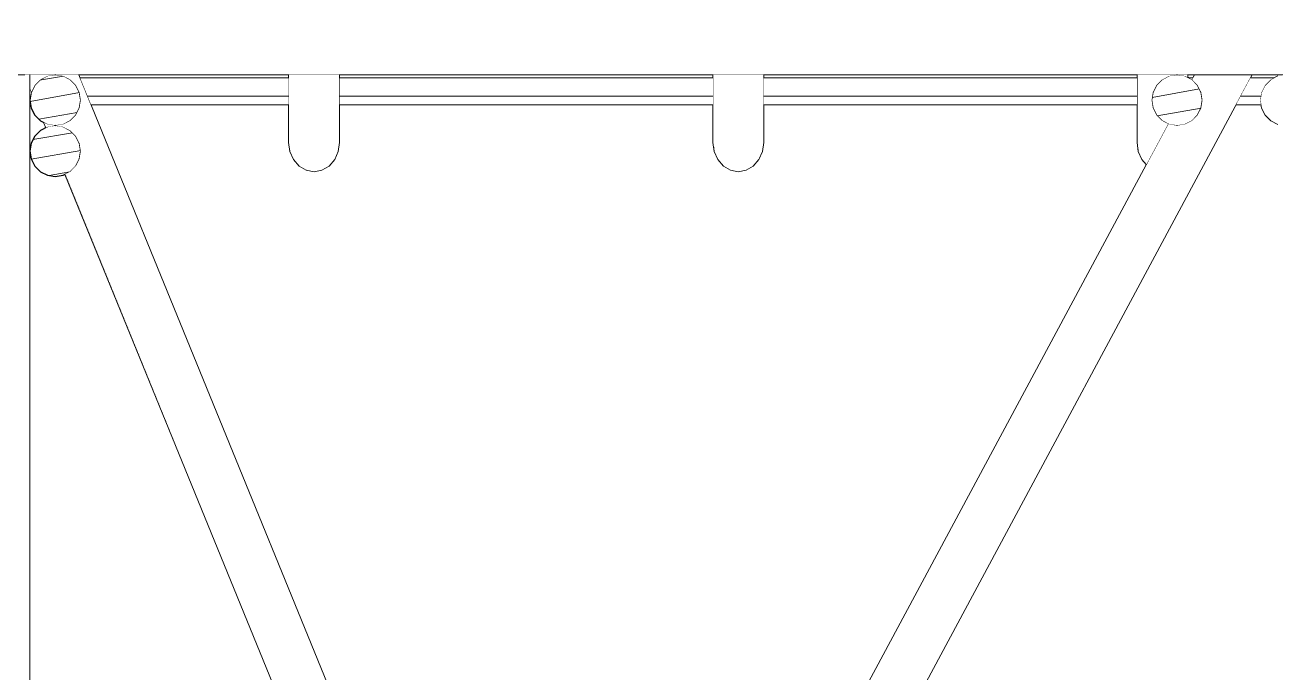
# Model space of a CAD drawing. Header units: millimetres. Extents: x -71878 to 121433, y -67383 to 83273.
# Drawn here: x 10005 to 12954, y -61179 to -59652 of the extents above; entities that cross this region are included whole.
import ezdxf

# ---------------------------------------------------------------- set-up
doc = ezdxf.new("R2010")
doc.units = ezdxf.units.MM
doc.header["$MEASUREMENT"] = 0
doc.set_wipeout_variables(frame=1)
doc.linetypes.add('Wipeout_Contour', pattern=[1000, 0, -1000])
for name, color, linetype in [('COLUMNAS', 7, 'Continuous'), ('ENTIRADO', 7, 'Continuous'), ('Vigas', 7, 'Continuous')]:
    doc.layers.add(name, color=color, linetype=linetype)
for name, color, linetype, lineweight, true_color in [('COLUMNAS_Pluma_Nº__23', 7, 'Continuous', 5, 0x646464), ('ENTIRADO_Pluma_Nº__23', 7, 'Continuous', 5, 0x646464), ('Vigas_Pluma_Nº__23', 7, 'Continuous', 5, 0x646464)]:
    doc.layers.add(name, color=color, linetype=linetype, lineweight=lineweight, true_color=true_color)
doc.layers.add('Vigas_Pluma_Nº__81', color=7, linetype='Continuous', lineweight=30)
pattern_1 = [(10, (-22368.785, -65222.404), (-7.81417, 44.31635), [])]

msp = doc.modelspace()

# ---------------------------------------------------------------- hatches: boundary and pattern name
at = {"layer": 'Vigas', "linetype": 'Continuous', "lineweight": 0, "true_color": 0xffffff}
h = msp.add_hatch(dxfattribs=at)
h.set_pattern_fill('WOOD_0001', style=0, pattern_type=2)
h.set_pattern_definition(pattern_1)
h.paths.add_polyline_path([(10136.185, -59829.01), (10133.248, -59810.469), (10124.726, -59793.743), (10111.452, -59780.469), (10094.726, -59771.947), (10076.185, -59769.01), (10057.644, -59771.947), (10040.917, -59780.469), (10027.644, -59793.743), (10019.121, -59810.469), (10016.185, -59829.01), (10019.121, -59847.551), (10027.644, -59864.277), (10040.917, -59877.551), (10057.644, -59886.074), (10076.185, -59889.01), (10094.726, -59886.074), (10111.452, -59877.551), (10124.726, -59864.277), (10133.248, -59847.551)])
h = msp.add_hatch(dxfattribs=at)
h.set_pattern_fill('WOOD_0001', style=0, pattern_type=2)
h.set_pattern_definition(pattern_1)
h.paths.add_polyline_path([(12660.443, -59829.01), (12663.38, -59847.551), (12671.902, -59864.277), (12685.176, -59877.551), (12701.902, -59886.074), (12720.443, -59889.01), (12738.984, -59886.074), (12755.71, -59877.551), (12768.984, -59864.277), (12777.507, -59847.551), (12780.443, -59829.01), (12777.507, -59810.469), (12768.984, -59793.743), (12755.71, -59780.469), (12738.984, -59771.947), (12720.443, -59769.01), (12701.902, -59771.947), (12685.176, -59780.469), (12671.902, -59793.743), (12663.38, -59810.469)])
h = msp.add_hatch(dxfattribs=at)
h.set_pattern_fill('WOOD_0001', style=0, pattern_type=2)
h.set_pattern_definition(pattern_1)
h.paths.add_polyline_path([(10136.185, -59949.01), (10133.248, -59930.469), (10124.726, -59913.743), (10111.452, -59900.469), (10094.726, -59891.947), (10076.185, -59889.01), (10057.644, -59891.947), (10040.917, -59900.469), (10027.644, -59913.743), (10019.121, -59930.469), (10016.185, -59949.01), (10019.121, -59967.551), (10027.644, -59984.277), (10040.917, -59997.551), (10057.644, -60006.074), (10076.185, -60009.01), (10094.726, -60006.074), (10111.452, -59997.551), (10124.726, -59984.277), (10133.248, -59967.551)])

# ---------------------------------------------------------------- linework, layer by layer
at = {"layer": 'Vigas_Pluma_Nº__81', "linetype": 'Continuous', "flags": 128}
for points in [[(10016.185, -59829.01), (10019.121, -59847.551), (10027.644, -59864.277), (10040.917, -59877.551), (10057.644, -59886.074), (10076.185, -59889.01), (10094.726, -59886.074), (10111.452, -59877.551), (10124.726, -59864.277), (10133.248, -59847.551), (10136.185, -59829.01), (10133.248, -59810.469), (10124.726, -59793.743), (10111.452, -59780.469), (10094.726, -59771.947), (10076.185, -59769.01), (10057.644, -59771.947), (10040.917, -59780.469), (10027.644, -59793.743), (10019.121, -59810.469)], [(12663.38, -59847.551), (12671.902, -59864.277), (12685.176, -59877.551), (12701.902, -59886.074), (12720.443, -59889.01), (12738.984, -59886.074), (12755.71, -59877.551), (12768.984, -59864.277), (12777.507, -59847.551), (12780.443, -59829.01), (12777.507, -59810.469), (12768.984, -59793.743), (12755.71, -59780.469), (12738.984, -59771.947), (12720.443, -59769.01), (12701.902, -59771.947), (12685.176, -59780.469), (12671.902, -59793.743), (12663.38, -59810.469), (12660.443, -59829.01)], [(10016.185, -59949.01), (10019.121, -59967.551), (10027.644, -59984.277), (10040.917, -59997.551), (10057.644, -60006.074), (10076.185, -60009.01), (10094.726, -60006.074), (10111.452, -59997.551), (10124.726, -59984.277), (10133.248, -59967.551), (10136.185, -59949.01), (10133.248, -59930.469), (10124.726, -59913.743), (10111.452, -59900.469), (10094.726, -59891.947), (10076.185, -59889.01), (10057.644, -59891.947), (10040.917, -59900.469), (10027.644, -59913.743), (10019.121, -59930.469)]]:
    msp.add_lwpolyline(points, close=True, dxfattribs=at)

# ---------------------------------------------------------------- wipeouts: each hides what was drawn before it
at = {"color": 254, "linetype": 'Wipeout_Contour', "lineweight": 0, "ltscale": 131353.913931}
msp.add_wipeout([(17919.783, -59727.551), (2038.739, -59727.551), (2038.739, -59744.277), (17919.783, -59744.277)], dxfattribs=at).dxf.layer = 'Vigas'

# ---------------------------------------------------------------- next in the draw order: wipeouts: each hides what was drawn before it
at = {"color": 254, "linetype": 'Wipeout_Contour', "lineweight": 0, "ltscale": 138932.162468}
msp.add_wipeout([(11317.695, -62702.404), (11322.578, -62702.404), (12897.517, -59769.01), (12892.635, -59769.01)], dxfattribs=at).dxf.layer = 'COLUMNAS'
at = {"color": 254, "linetype": 'Wipeout_Contour', "lineweight": 0, "ltscale": 98636.832134}
msp.add_wipeout([(10076.185, -59889.01), (10073.614, -59888.603), (10073.927, -59889.368)], dxfattribs=at).dxf.layer = 'COLUMNAS'
at = {"color": 254, "linetype": 'Wipeout_Contour', "lineweight": 0, "ltscale": 166110.627208}
msp.add_wipeout([(10116.195, -59992.808), (11215.236, -62682.404), (11232.463, -62682.404), (10127.617, -59978.602), (10124.726, -59984.277)], dxfattribs=at).dxf.layer = 'COLUMNAS'
at = {"color": 254, "linetype": 'Wipeout_Contour', "lineweight": 0, "ltscale": 131366.427303}
msp.add_wipeout([(17919.783, -59709.01), (2038.739, -59709.01), (2038.739, -59727.551), (17919.783, -59727.551)], dxfattribs=at).dxf.layer = 'Vigas'

# ---------------------------------------------------------------- next in the draw order: wipeouts: each hides what was drawn before it
at = {"color": 254, "linetype": 'Wipeout_Contour', "lineweight": 0, "ltscale": 240253.768533}
msp.add_wipeout([(11317.381, -62682.404), (11306.643, -62702.404), (11317.695, -62702.404), (12892.635, -59769.01), (12881.582, -59769.01), (11318.901, -62679.572), (11322.177, -62682.404)], dxfattribs=at).dxf.layer = 'COLUMNAS'
at = {"color": 254, "linetype": 'Wipeout_Contour', "lineweight": 0, "ltscale": 98670.179791}
msp.add_wipeout([(10076.185, -59889.01), (10092.034, -59891.52), (10090.107, -59886.805)], dxfattribs=at).dxf.layer = 'COLUMNAS'
at = {"color": 254, "linetype": 'Wipeout_Contour', "lineweight": 0, "ltscale": 267057.853528}
msp.add_wipeout([(10111.452, -59997.551), (10106.158, -60000.249), (11202.157, -62682.404), (11205.689, -62682.404), (11208.078, -62681.316), (11210.872, -62682.404), (11215.236, -62682.404), (10116.195, -59992.808)], dxfattribs=at).dxf.layer = 'COLUMNAS'
at = {"color": 254, "linetype": 'Wipeout_Contour', "lineweight": 0, "ltscale": 131379.625339}
msp.add_wipeout([(2038.739, -59709.01), (17919.783, -59709.01), (17919.783, -59690.469), (2038.739, -59690.469)], dxfattribs=at).dxf.layer = 'Vigas'

# ---------------------------------------------------------------- next in the draw order: wipeouts: each hides what was drawn before it
at = {"color": 254, "linetype": 'Wipeout_Contour', "lineweight": 0, "ltscale": 172659.203682}
msp.add_wipeout([(12865.442, -59769.01), (11308.317, -62669.223), (11312.741, -62671.111), (11318.901, -62679.572), (12881.582, -59769.01)], dxfattribs=at).dxf.layer = 'COLUMNAS'
at = {"color": 254, "linetype": 'Wipeout_Contour', "lineweight": 0, "ltscale": 131486.11401}
msp.add_wipeout([(10073.614, -59888.603), (10059.631, -59886.388), (10061.644, -59891.313), (10073.927, -59889.368)], dxfattribs=at).dxf.layer = 'COLUMNAS'
at = {"color": 254, "linetype": 'Wipeout_Contour', "lineweight": 0, "ltscale": 230332.777455}
msp.add_wipeout([(10094.726, -59886.074), (10090.107, -59886.805), (10092.034, -59891.52), (10094.726, -59891.947), (10111.452, -59900.469), (10118.095, -59907.113), (10106.952, -59879.844)], dxfattribs=at).dxf.layer = 'COLUMNAS'
at = {"color": 254, "linetype": 'Wipeout_Contour', "lineweight": 0, "ltscale": 166184.70517}
msp.add_wipeout([(10133.248, -59967.551), (10127.617, -59978.602), (11232.463, -62682.404), (11252.153, -62682.404), (10135.914, -59950.719)], dxfattribs=at).dxf.layer = 'COLUMNAS'
at = {"color": 254, "linetype": 'Wipeout_Contour', "lineweight": 0, "ltscale": 131392.216111}
msp.add_wipeout([(17919.783, -59673.743), (2038.739, -59673.743), (2038.739, -59690.469), (17919.783, -59690.469)], dxfattribs=at).dxf.layer = 'Vigas'

# ---------------------------------------------------------------- next in the draw order: wipeouts: each hides what was drawn before it
at = {"color": 254, "linetype": 'Wipeout_Contour', "lineweight": 0, "ltscale": 172586.642821}
msp.add_wipeout([(11295.129, -62657.191), (11296.48, -62657.497), (11308.317, -62669.223), (12865.442, -59769.01), (12845.793, -59769.01)], dxfattribs=at).dxf.layer = 'COLUMNAS'
at = {"color": 254, "linetype": 'Wipeout_Contour', "lineweight": 0, "ltscale": 197168.449078}
msp.add_wipeout([(10050.331, -59882.348), (10054.838, -59893.376), (10057.644, -59891.947), (10061.644, -59891.313), (10059.631, -59886.388), (10057.644, -59886.074)], dxfattribs=at).dxf.layer = 'COLUMNAS'
at = {"color": 254, "linetype": 'Wipeout_Contour', "lineweight": 0, "ltscale": 133103.67796}
msp.add_wipeout([(10106.158, -60000.249), (10099.827, -60003.474), (11194.509, -62682.404), (11202.158, -62682.404)], dxfattribs=at).dxf.layer = 'COLUMNAS'
at = {"color": 254, "linetype": 'Wipeout_Contour', "lineweight": 0, "ltscale": 131402.956096}
msp.add_wipeout([(17919.783, -59660.469), (2038.739, -59660.469), (2038.739, -59673.743), (17919.783, -59673.743)], dxfattribs=at).dxf.layer = 'Vigas'

# ---------------------------------------------------------------- next in the draw order: wipeouts: each hides what was drawn before it
at = {"color": 254, "linetype": 'Wipeout_Contour', "lineweight": 0, "ltscale": 138758.319296}
msp.add_wipeout([(12824.56, -59769.01), (11281.602, -62642.837), (11295.129, -62657.191), (12845.793, -59769.01)], dxfattribs=at).dxf.layer = 'COLUMNAS'
at = {"color": 254, "linetype": 'Wipeout_Contour', "lineweight": 0, "ltscale": 131426.141047}
msp.add_wipeout([(10048.474, -59881.401), (10053.621, -59893.997), (10054.838, -59893.376), (10050.331, -59882.348)], dxfattribs=at).dxf.layer = 'COLUMNAS'
at = {"color": 254, "linetype": 'Wipeout_Contour', "lineweight": 0, "ltscale": 133086.520756}
msp.add_wipeout([(10099.827, -60003.474), (10098.61, -60004.095), (11193.038, -62682.404), (11194.509, -62682.404)], dxfattribs=at).dxf.layer = 'COLUMNAS'
at = {"color": 254, "linetype": 'Wipeout_Contour', "lineweight": 0, "ltscale": 131410.776228}
msp.add_wipeout([(2038.739, -59651.947), (2038.739, -59660.469), (17919.783, -59660.469), (17919.783, -59651.947)], dxfattribs=at).dxf.layer = 'Vigas'

# ---------------------------------------------------------------- next in the draw order: linework, layer by layer
at = {"layer": 'COLUMNAS_Pluma_Nº__23', "linetype": 'Continuous'}
msp.add_line((10048.474, -59881.401), (10053.621, -59893.997), dxfattribs=at)

# ---------------------------------------------------------------- next in the draw order: wipeouts: each hides what was drawn before it
at = {"color": 254, "linetype": 'Wipeout_Contour', "lineweight": 0, "ltscale": 351958.498354}
msp.add_wipeout([(11273.392, -62619.5), (11281.602, -62642.837), (12824.56, -59769.01), (12803.82, -59769.01), (12778.43, -59816.3), (12780.443, -59829.01), (12777.507, -59847.551), (12768.984, -59864.277), (12755.71, -59877.551), (12741.716, -59884.682)], dxfattribs=at).dxf.layer = 'COLUMNAS'

# ---------------------------------------------------------------- next in the draw order: wipeouts: each hides what was drawn before it
at = {"color": 254, "linetype": 'Wipeout_Contour', "lineweight": 0, "ltscale": 177845.166697}
msp.add_wipeout([(12770.611, -59796.936), (12777.507, -59810.469), (12778.43, -59816.3), (12803.82, -59769.01), (12785.604, -59769.01)], dxfattribs=at).dxf.layer = 'COLUMNAS'
at = {"color": 254, "linetype": 'Wipeout_Contour', "lineweight": 0, "ltscale": 207745.740164}
msp.add_wipeout([(11270.528, -62590.906), (11271.84, -62597.197), (11273.392, -62619.5), (12741.716, -59884.682), (12738.984, -59886.074), (12721.244, -59888.883)], dxfattribs=at).dxf.layer = 'COLUMNAS'

# ---------------------------------------------------------------- next in the draw order: wipeouts: each hides what was drawn before it
at = {"color": 254, "linetype": 'Wipeout_Contour', "lineweight": 0, "ltscale": 177795.729644}
msp.add_wipeout([(12771.695, -59769.01), (12762.108, -59786.867), (12768.984, -59793.743), (12770.611, -59796.936), (12785.604, -59769.01)], dxfattribs=at).dxf.layer = 'COLUMNAS'
at = {"color": 254, "linetype": 'Wipeout_Contour', "lineweight": 0, "ltscale": 173950.350619}
msp.add_wipeout([(11269.437, -62567.032), (11270.528, -62590.906), (12721.244, -59888.883), (12720.443, -59889.01), (12708.3, -59887.087)], dxfattribs=at).dxf.layer = 'COLUMNAS'

# ---------------------------------------------------------------- next in the draw order: wipeouts: each hides what was drawn before it
at = {"color": 254, "linetype": 'Wipeout_Contour', "lineweight": 0, "ltscale": 142207.655673}
msp.add_wipeout([(12756.746, -59781.505), (12762.108, -59786.867), (12771.695, -59769.01), (12763.455, -59769.01)], dxfattribs=at).dxf.layer = 'COLUMNAS'
at = {"color": 254, "linetype": 'Wipeout_Contour', "lineweight": 0, "ltscale": 207657.531862}
msp.add_wipeout([(11268.624, -62553.197), (11269.639, -62565.63), (11269.437, -62567.032), (12708.3, -59887.087), (12701.902, -59886.074), (12700.882, -59885.554)], dxfattribs=at).dxf.layer = 'COLUMNAS'

# ---------------------------------------------------------------- next in the draw order: wipeouts: each hides what was drawn before it
at = {"color": 254, "linetype": 'Wipeout_Contour', "lineweight": 0, "ltscale": 177736.128125}
msp.add_wipeout([(12755.574, -59780.4), (12755.71, -59780.469), (12756.746, -59781.505), (12763.455, -59769.01), (12761.689, -59769.01)], dxfattribs=at).dxf.layer = 'COLUMNAS'
at = {"color": 254, "linetype": 'Wipeout_Contour', "lineweight": 0, "ltscale": 172175.788959}
msp.add_wipeout([(11268.308, -62550.499), (11268.951, -62552.075), (11268.624, -62553.197), (12700.882, -59885.554), (12699.496, -59884.848)], dxfattribs=at).dxf.layer = 'COLUMNAS'

# ---------------------------------------------------------------- next in the draw order: linework, layer by layer
at = {"layer": 'COLUMNAS_Pluma_Nº__23', "linetype": 'Continuous'}
for p, q in [((12897.517, -59769.01), (11322.578, -62702.404)), ((12761.689, -59769.01), (12755.574, -59780.4)), ((12699.496, -59884.848), (11268.308, -62550.499))]:
    msp.add_line(p, q, dxfattribs=at)

# ---------------------------------------------------------------- next in the draw order: wipeouts: each hides what was drawn before it
at = {"color": 254, "linetype": 'Wipeout_Contour', "lineweight": 0, "ltscale": 131331.564334}
msp.add_wipeout([(2038.739, -59766.074), (2038.739, -59769.01), (17919.783, -59769.01), (17919.783, -59766.074)], dxfattribs=at).dxf.layer = 'Vigas'

# ---------------------------------------------------------------- next in the draw order: wipeouts: each hides what was drawn before it
at = {"color": 254, "linetype": 'Wipeout_Contour', "lineweight": 0, "ltscale": 131335.604052}
msp.add_wipeout([(2038.739, -59757.551), (2038.739, -59766.074), (17919.783, -59766.074), (17919.783, -59757.551)], dxfattribs=at).dxf.layer = 'Vigas'

# ---------------------------------------------------------------- next in the draw order: wipeouts: each hides what was drawn before it
at = {"color": 254, "linetype": 'Wipeout_Contour', "lineweight": 0, "ltscale": 131343.299086}
msp.add_wipeout([(17919.783, -59744.277), (2038.739, -59744.277), (2038.739, -59757.551), (17919.783, -59757.551)], dxfattribs=at).dxf.layer = 'Vigas'

# ---------------------------------------------------------------- next in the draw order: linework, layer by layer
at = {"layer": 'Vigas_Pluma_Nº__23', "linetype": 'Continuous'}
msp.add_line((17919.783, -59769.01), (2038.739, -59769.01), dxfattribs=at)

# ---------------------------------------------------------------- next in the draw order: wipeouts: each hides what was drawn before it
at = {"color": 254, "linetype": 'Wipeout_Contour', "lineweight": 0, "ltscale": 164301.216003}
msp.add_wipeout([(10024.746, -59769.01), (10032.761, -59788.626), (10040.917, -59780.469), (10045.667, -59778.049), (10041.973, -59769.01)], dxfattribs=at).dxf.layer = 'COLUMNAS'
at = {"color": 254, "linetype": 'Wipeout_Contour', "lineweight": 0, "ltscale": 167134.262429}
msp.add_wipeout([(10126.866, -59769.01), (11269.639, -62565.63), (11268.624, -62553.197), (11268.951, -62552.075), (10131.717, -59769.01)], dxfattribs=at).dxf.layer = 'COLUMNAS'
at = {"color": 254, "linetype": 'Wipeout_Contour', "lineweight": 0, "ltscale": 137671.070091}
msp.add_wipeout([(11626.167, -59769.01), (11626.167, -59928.515), (11629.104, -59949.864), (11629.104, -59769.01)], dxfattribs=at).dxf.layer = 'Vigas'
at = {"color": 254, "linetype": 'Wipeout_Contour', "lineweight": 0, "ltscale": 141623.476785}
msp.add_wipeout([(12626.167, -59769.01), (12626.167, -59928.515), (12629.104, -59949.864), (12629.104, -59769.01)], dxfattribs=at).dxf.layer = 'Vigas'
at = {"color": 254, "linetype": 'Wipeout_Contour', "lineweight": 0, "ltscale": 715089.265107}
msp.add_wipeout([(13033.591, -59847.551), (13036.528, -59829.01), (13033.591, -59810.469), (13025.069, -59793.743), (13011.795, -59780.469), (12995.069, -59771.947), (12976.528, -59769.01), (12957.987, -59771.947), (12941.26, -59780.469), (12927.987, -59793.743), (12919.464, -59810.469), (12916.528, -59829.01), (12919.464, -59847.551), (12927.987, -59864.277), (12941.26, -59877.551), (12957.987, -59886.074), (12976.528, -59889.01), (12995.069, -59886.074), (13011.795, -59877.551), (13025.069, -59864.277)], dxfattribs=at).dxf.layer = 'Vigas'

# ---------------------------------------------------------------- next in the draw order: linework, layer by layer
at = {"layer": 'Vigas_Pluma_Nº__23', "linetype": 'Continuous'}
for p, q in [((12957.987, -59771.947), (12941.26, -59780.469)), ((12927.987, -59793.743), (12919.464, -59810.469)), ((12941.26, -59780.469), (12927.987, -59793.743)), ((12919.464, -59810.469), (12916.528, -59829.01)), ((12916.528, -59829.01), (12919.464, -59847.551)), ((12919.464, -59847.551), (12927.987, -59864.277)), ((12927.987, -59864.277), (12941.26, -59877.551)), ((12941.26, -59877.551), (12957.987, -59886.074))]:
    msp.add_line(p, q, dxfattribs=at)

# ---------------------------------------------------------------- next in the draw order: wipeouts: each hides what was drawn before it
at = {"color": 254, "linetype": 'Wipeout_Contour', "lineweight": 0, "ltscale": 197075.668447}
msp.add_wipeout([(10024.746, -59769.01), (10016.185, -59769.01), (10016.185, -59780.065), (10024.386, -59800.136), (10027.643, -59793.743), (10032.761, -59788.626)], dxfattribs=at).dxf.layer = 'COLUMNAS'
at = {"color": 254, "linetype": 'Wipeout_Contour', "lineweight": 0, "ltscale": 299709.311595}
msp.add_wipeout([(10126.866, -59769.01), (10116.168, -59769.01), (10132.547, -59809.093), (10133.248, -59810.469), (10133.336, -59811.024), (11271.84, -62597.197), (11270.528, -62590.906), (11269.437, -62567.032), (11269.639, -62565.63)], dxfattribs=at).dxf.layer = 'COLUMNAS'
at = {"color": 254, "linetype": 'Wipeout_Contour', "lineweight": 0, "ltscale": 137687.480541}
msp.add_wipeout([(11629.104, -59949.864), (11637.626, -59969.123), (11637.626, -59769.01), (11629.104, -59769.01)], dxfattribs=at).dxf.layer = 'Vigas'
at = {"color": 254, "linetype": 'Wipeout_Contour', "lineweight": 0, "ltscale": 141640.076561}
msp.add_wipeout([(12629.104, -59769.01), (12629.104, -59949.864), (12637.626, -59969.123), (12637.626, -59769.01)], dxfattribs=at).dxf.layer = 'Vigas'

# ---------------------------------------------------------------- next in the draw order: wipeouts: each hides what was drawn before it
at = {"color": 254, "linetype": 'Wipeout_Contour', "lineweight": 0, "ltscale": 164387.952052}
msp.add_wipeout([(10061.663, -59769.01), (10041.973, -59769.01), (10045.667, -59778.049), (10057.644, -59771.947), (10062.546, -59771.17)], dxfattribs=at).dxf.layer = 'COLUMNAS'
at = {"color": 254, "linetype": 'Wipeout_Contour', "lineweight": 0, "ltscale": 197616.134352}
msp.add_wipeout([(10116.168, -59769.01), (10100.67, -59769.01), (10103.748, -59776.544), (10111.452, -59780.469), (10124.726, -59793.743), (10132.547, -59809.093)], dxfattribs=at).dxf.layer = 'COLUMNAS'
at = {"color": 254, "linetype": 'Wipeout_Contour', "lineweight": 0, "ltscale": 131357.657638}
msp.add_wipeout([(10024.386, -59800.136), (10016.185, -59780.065), (10016.185, -59798.783), (10020.142, -59808.467)], dxfattribs=at).dxf.layer = 'COLUMNAS'
at = {"color": 254, "linetype": 'Wipeout_Contour', "lineweight": 0, "ltscale": 178375.710014}
msp.add_wipeout([(12859.619, -59839.597), (12918.204, -59839.597), (12916.527, -59829.01), (12917.992, -59819.767), (12870.266, -59819.767)], dxfattribs=at).dxf.layer = 'ENTIRADO'
at = {"color": 254, "linetype": 'Wipeout_Contour', "lineweight": 0, "ltscale": 137725.263175}
msp.add_wipeout([(11637.626, -59969.123), (11650.9, -59984.407), (11650.9, -59769.01), (11637.626, -59769.01)], dxfattribs=at).dxf.layer = 'Vigas'
at = {"color": 254, "linetype": 'Wipeout_Contour', "lineweight": 0, "ltscale": 177085.824525}
msp.add_wipeout([(12637.626, -59969.123), (12647.898, -59980.951), (12650.9, -59975.36), (12650.9, -59769.01), (12637.626, -59769.01)], dxfattribs=at).dxf.layer = 'Vigas'

# ---------------------------------------------------------------- next in the draw order: linework, layer by layer
at = {"layer": 'ENTIRADO_Pluma_Nº__23', "linetype": 'Continuous'}
msp.add_line((12859.619, -59839.597), (12918.204, -59839.597), dxfattribs=at)
at = {"layer": 'Vigas_Pluma_Nº__23', "linetype": 'Continuous'}
for p, q in [((11626.167, -59769.01), (11626.167, -59928.515)), ((12626.167, -59928.515), (12626.167, -59769.01)), ((11629.104, -59949.864), (11626.167, -59928.515)), ((12626.167, -59928.515), (12629.104, -59949.864))]:
    msp.add_line(p, q, dxfattribs=at)

# ---------------------------------------------------------------- next in the draw order: wipeouts: each hides what was drawn before it
at = {"color": 254, "linetype": 'Wipeout_Contour', "lineweight": 0, "ltscale": 164579.978989}
msp.add_wipeout([(10081.888, -59769.01), (10082.283, -59769.976), (10094.726, -59771.947), (10103.748, -59776.544), (10100.669, -59769.01)], dxfattribs=at).dxf.layer = 'COLUMNAS'
at = {"color": 254, "linetype": 'Wipeout_Contour', "lineweight": 0, "ltscale": 131347.060584}
msp.add_wipeout([(10020.142, -59808.467), (10016.185, -59798.783), (10016.185, -59802.382), (10019.325, -59810.069)], dxfattribs=at).dxf.layer = 'COLUMNAS'
at = {"color": 254, "linetype": 'Wipeout_Contour', "lineweight": 0, "ltscale": 368069.852186}
msp.add_wipeout([(10133.248, -59847.551), (10132.979, -59848.079), (11291.16, -62682.404), (11306.658, -62682.404), (11296.48, -62657.497), (11295.129, -62657.191), (11281.602, -62642.837), (11273.392, -62619.5), (11271.84, -62597.197), (10133.336, -59811.024), (10136.185, -59829.01)], dxfattribs=at).dxf.layer = 'COLUMNAS'
at = {"color": 254, "linetype": 'Wipeout_Contour', "lineweight": 0, "ltscale": 249903.736094}
msp.add_wipeout([(12870.266, -59819.766), (12917.992, -59819.766), (12919.464, -59810.469), (12927.987, -59793.743), (12941.261, -59780.469), (12949.357, -59776.344), (12893.58, -59776.344)], dxfattribs=at).dxf.layer = 'ENTIRADO'
at = {"color": 254, "linetype": 'Wipeout_Contour', "lineweight": 0, "ltscale": 137780.709993}
msp.add_wipeout([(11650.9, -59769.01), (11650.9, -59984.407), (11667.626, -59994.221), (11667.626, -59769.01)], dxfattribs=at).dxf.layer = 'Vigas'
at = {"color": 254, "linetype": 'Wipeout_Contour', "lineweight": 0, "ltscale": 318971.062491}
msp.add_wipeout([(12667.626, -59769.01), (12650.9, -59769.01), (12650.9, -59975.36), (12667.626, -59944.207), (12667.626, -59855.885), (12663.38, -59847.551), (12660.443, -59829.01), (12663.38, -59810.469), (12667.626, -59802.136)], dxfattribs=at).dxf.layer = 'Vigas'

# ---------------------------------------------------------------- next in the draw order: linework, layer by layer
at = {"layer": 'COLUMNAS_Pluma_Nº__23', "linetype": 'Continuous'}
msp.add_line((10016.185, -59802.382), (10019.325, -59810.068), dxfattribs=at)
at = {"layer": 'ENTIRADO_Pluma_Nº__23', "linetype": 'Continuous'}
for p, q in [((12893.58, -59776.344), (12949.357, -59776.344)), ((12870.266, -59819.767), (12917.992, -59819.767))]:
    msp.add_line(p, q, dxfattribs=at)
at = {"layer": 'Vigas_Pluma_Nº__23', "linetype": 'Continuous'}
for p, q in [((11637.626, -59969.123), (11629.104, -59949.864)), ((12629.104, -59949.864), (12637.626, -59969.123)), ((11650.9, -59984.407), (11637.626, -59969.123)), ((12637.626, -59969.123), (12647.898, -59980.951))]:
    msp.add_line(p, q, dxfattribs=at)

# ---------------------------------------------------------------- next in the draw order: wipeouts: each hides what was drawn before it
at = {"color": 254, "linetype": 'Wipeout_Contour', "lineweight": 0, "ltscale": 98672.640155}
msp.add_wipeout([(10061.663, -59769.01), (10062.546, -59771.17), (10076.185, -59769.01)], dxfattribs=at).dxf.layer = 'COLUMNAS'
at = {"color": 254, "linetype": 'Wipeout_Contour', "lineweight": 0, "ltscale": 166297.691477}
msp.add_wipeout([(10124.726, -59864.277), (10121.951, -59867.052), (11272.378, -62682.404), (11291.16, -62682.404), (10132.979, -59848.079)], dxfattribs=at).dxf.layer = 'COLUMNAS'
at = {"color": 254, "linetype": 'Wipeout_Contour', "lineweight": 0, "ltscale": 137848.381829}
msp.add_wipeout([(11667.626, -59994.221), (11686.167, -59997.602), (11686.167, -59769.01), (11667.626, -59769.01)], dxfattribs=at).dxf.layer = 'Vigas'
at = {"color": 254, "linetype": 'Wipeout_Contour', "lineweight": 0, "ltscale": 212795.483948}
msp.add_wipeout([(12667.626, -59802.136), (12671.902, -59793.743), (12685.176, -59780.469), (12686.167, -59779.964), (12686.167, -59769.01), (12667.626, -59769.01)], dxfattribs=at).dxf.layer = 'Vigas'
at = {"color": 254, "linetype": 'Wipeout_Contour', "lineweight": 0, "ltscale": 212699.055972}
msp.add_wipeout([(12671.902, -59864.277), (12667.626, -59855.885), (12667.626, -59944.207), (12686.167, -59909.674), (12686.167, -59878.056), (12685.176, -59877.551)], dxfattribs=at).dxf.layer = 'Vigas'

# ---------------------------------------------------------------- next in the draw order: linework, layer by layer
at = {"layer": 'Vigas_Pluma_Nº__23', "linetype": 'Continuous'}
msp.add_line((11667.626, -59994.221), (11650.9, -59984.407), dxfattribs=at)

# ---------------------------------------------------------------- next in the draw order: wipeouts: each hides what was drawn before it
at = {"color": 254, "linetype": 'Wipeout_Contour', "lineweight": 0, "ltscale": 98711.385865}
msp.add_wipeout([(10081.888, -59769.01), (10076.185, -59769.01), (10082.283, -59769.976)], dxfattribs=at).dxf.layer = 'COLUMNAS'
at = {"color": 254, "linetype": 'Wipeout_Contour', "lineweight": 0, "ltscale": 330847.980214}
msp.add_wipeout([(10106.952, -59879.844), (10118.095, -59907.113), (10124.726, -59913.743), (10133.248, -59930.469), (10136.185, -59949.01), (10135.914, -59950.719), (11252.153, -62682.404), (11272.378, -62682.404), (10121.951, -59867.052), (10111.452, -59877.551)], dxfattribs=at).dxf.layer = 'COLUMNAS'
at = {"color": 254, "linetype": 'Wipeout_Contour', "lineweight": 0, "ltscale": 98498.076457}
msp.add_wipeout([(10016.184, -59829.01), (10017.649, -59819.767), (10016.184, -59819.767)], dxfattribs=at).dxf.layer = 'ENTIRADO'
at = {"color": 254, "linetype": 'Wipeout_Contour', "lineweight": 0, "ltscale": 137921.649918}
msp.add_wipeout([(11704.708, -59769.01), (11686.167, -59769.01), (11686.167, -59997.602), (11704.708, -59994.221)], dxfattribs=at).dxf.layer = 'Vigas'
at = {"color": 254, "linetype": 'Wipeout_Contour', "lineweight": 0, "ltscale": 177432.485373}
msp.add_wipeout([(12686.167, -59779.964), (12701.902, -59771.947), (12704.708, -59771.502), (12704.708, -59769.01), (12686.167, -59769.01)], dxfattribs=at).dxf.layer = 'Vigas'
at = {"color": 254, "linetype": 'Wipeout_Contour', "lineweight": 0, "ltscale": 106387.945032}
msp.add_wipeout([(12686.167, -59909.674), (12699.496, -59884.848), (12686.167, -59878.056)], dxfattribs=at).dxf.layer = 'Vigas'

# ---------------------------------------------------------------- next in the draw order: linework, layer by layer
at = {"layer": 'COLUMNAS_Pluma_Nº__23', "linetype": 'Continuous'}
for p, q in [((10131.717, -59769.01), (11268.952, -62552.076)), ((10098.61, -60004.095), (11193.038, -62682.404))]:
    msp.add_line(p, q, dxfattribs=at)
at = {"layer": 'Vigas_Pluma_Nº__23', "linetype": 'Continuous'}
msp.add_line((11686.167, -59997.602), (11667.626, -59994.221), dxfattribs=at)

# ---------------------------------------------------------------- next in the draw order: wipeouts: each hides what was drawn before it
at = {"color": 254, "linetype": 'Wipeout_Contour', "lineweight": 0, "ltscale": 98491.607606}
msp.add_wipeout([(10016.184, -59829.01), (10016.184, -59839.597), (10017.861, -59839.597)], dxfattribs=at).dxf.layer = 'ENTIRADO'
at = {"color": 254, "linetype": 'Wipeout_Contour', "lineweight": 0, "ltscale": 137993.33935}
msp.add_wipeout([(11704.708, -59769.01), (11704.708, -59994.221), (11721.434, -59984.407), (11721.434, -59769.01)], dxfattribs=at).dxf.layer = 'Vigas'
at = {"color": 254, "linetype": 'Wipeout_Contour', "lineweight": 0, "ltscale": 106500.499937}
msp.add_wipeout([(12704.708, -59769.01), (12704.708, -59771.502), (12720.443, -59769.01)], dxfattribs=at).dxf.layer = 'Vigas'

# ---------------------------------------------------------------- next in the draw order: linework, layer by layer
at = {"layer": 'ENTIRADO_Pluma_Nº__23', "linetype": 'Continuous'}
msp.add_line((10016.185, -59839.597), (10017.861, -59839.597), dxfattribs=at)
at = {"layer": 'Vigas_Pluma_Nº__23', "linetype": 'Continuous'}
msp.add_line((11704.708, -59994.221), (11686.167, -59997.602), dxfattribs=at)

# ---------------------------------------------------------------- next in the draw order: wipeouts: each hides what was drawn before it
at = {"color": 254, "linetype": 'Wipeout_Contour', "lineweight": 0, "ltscale": 164176.09033}
msp.add_wipeout([(10016.184, -59819.766), (10017.649, -59819.766), (10019.121, -59810.469), (10019.325, -59810.069), (10016.184, -59802.382)], dxfattribs=at).dxf.layer = 'ENTIRADO'
at = {"color": 254, "linetype": 'Wipeout_Contour', "lineweight": 0, "ltscale": 133721.493799}
msp.add_wipeout([(10626.167, -59769.01), (10626.167, -59928.515), (10629.104, -59949.864), (10629.104, -59769.01)], dxfattribs=at).dxf.layer = 'Vigas'
at = {"color": 254, "linetype": 'Wipeout_Contour', "lineweight": 0, "ltscale": 134183.690027}
msp.add_wipeout([(10746.167, -59769.01), (10743.231, -59769.01), (10743.231, -59949.864), (10746.167, -59928.515)], dxfattribs=at).dxf.layer = 'Vigas'
at = {"color": 254, "linetype": 'Wipeout_Contour', "lineweight": 0, "ltscale": 138056.432318}
msp.add_wipeout([(11721.434, -59769.01), (11721.434, -59984.407), (11734.708, -59969.123), (11734.708, -59769.01)], dxfattribs=at).dxf.layer = 'Vigas'
at = {"color": 254, "linetype": 'Wipeout_Contour', "lineweight": 0, "ltscale": 106532.925688}
msp.add_wipeout([(12720.443, -59769.01), (12721.434, -59769.167), (12721.434, -59769.01)], dxfattribs=at).dxf.layer = 'Vigas'

# ---------------------------------------------------------------- next in the draw order: linework, layer by layer
at = {"layer": 'ENTIRADO_Pluma_Nº__23', "linetype": 'Continuous'}
msp.add_line((10016.185, -59819.767), (10017.649, -59819.767), dxfattribs=at)
at = {"layer": 'Vigas_Pluma_Nº__23', "linetype": 'Continuous'}
msp.add_line((11721.434, -59984.407), (11704.708, -59994.221), dxfattribs=at)

# ---------------------------------------------------------------- next in the draw order: wipeouts: each hides what was drawn before it
at = {"color": 254, "linetype": 'Wipeout_Contour', "lineweight": 0, "ltscale": 133737.703391}
msp.add_wipeout([(10629.104, -59769.01), (10629.104, -59949.864), (10637.626, -59969.123), (10637.626, -59769.01)], dxfattribs=at).dxf.layer = 'Vigas'
at = {"color": 254, "linetype": 'Wipeout_Contour', "lineweight": 0, "ltscale": 134154.675895}
msp.add_wipeout([(10734.708, -59969.123), (10743.231, -59949.864), (10743.231, -59769.01), (10734.708, -59769.01)], dxfattribs=at).dxf.layer = 'Vigas'
at = {"color": 254, "linetype": 'Wipeout_Contour', "lineweight": 0, "ltscale": 138104.76249}
msp.add_wipeout([(11743.231, -59769.01), (11734.708, -59769.01), (11734.708, -59969.123), (11743.231, -59949.864)], dxfattribs=at).dxf.layer = 'Vigas'
at = {"color": 254, "linetype": 'Wipeout_Contour', "lineweight": 0, "ltscale": 142071.800086}
msp.add_wipeout([(12721.434, -59769.167), (12734.708, -59771.27), (12734.708, -59769.01), (12721.434, -59769.01)], dxfattribs=at).dxf.layer = 'Vigas'

# ---------------------------------------------------------------- next in the draw order: linework, layer by layer
at = {"layer": 'Vigas_Pluma_Nº__23', "linetype": 'Continuous'}
msp.add_line((11734.708, -59969.123), (11721.434, -59984.407), dxfattribs=at)

# ---------------------------------------------------------------- next in the draw order: wipeouts: each hides what was drawn before it
at = {"color": 254, "linetype": 'Wipeout_Contour', "lineweight": 0, "ltscale": 130641.731122}
msp.add_wipeout([(10013.248, -59769.01), (10013.248, -62702.404), (10016.184, -62702.404), (10016.184, -59769.01)], dxfattribs=at).dxf.layer = 'COLUMNAS'
at = {"color": 254, "linetype": 'Wipeout_Contour', "lineweight": 0, "ltscale": 133830.587597}
msp.add_wipeout([(10650.9, -59769.01), (10650.9, -59984.407), (10667.626, -59994.221), (10667.626, -59769.01)], dxfattribs=at).dxf.layer = 'Vigas'
at = {"color": 254, "linetype": 'Wipeout_Contour', "lineweight": 0, "ltscale": 134106.222279}
msp.add_wipeout([(10721.434, -59984.407), (10734.708, -59969.123), (10734.708, -59769.01), (10721.434, -59769.01)], dxfattribs=at).dxf.layer = 'Vigas'
at = {"color": 254, "linetype": 'Wipeout_Contour', "lineweight": 0, "ltscale": 138133.610311}
msp.add_wipeout([(11743.231, -59769.01), (11743.231, -59949.864), (11746.167, -59928.515), (11746.167, -59769.01)], dxfattribs=at).dxf.layer = 'Vigas'
at = {"color": 254, "linetype": 'Wipeout_Contour', "lineweight": 0, "ltscale": 177642.386846}
msp.add_wipeout([(12734.708, -59771.27), (12738.984, -59771.947), (12743.231, -59774.11), (12743.231, -59769.01), (12734.708, -59769.01)], dxfattribs=at).dxf.layer = 'Vigas'

# ---------------------------------------------------------------- next in the draw order: linework, layer by layer
at = {"layer": 'Vigas_Pluma_Nº__23', "linetype": 'Continuous'}
for p, q in [((10746.167, -59928.515), (10746.167, -59769.01)), ((11746.167, -59769.01), (11746.167, -59928.515)), ((10743.231, -59949.864), (10746.167, -59928.515)), ((11743.231, -59949.864), (11734.708, -59969.123)), ((11746.167, -59928.515), (11743.231, -59949.864))]:
    msp.add_line(p, q, dxfattribs=at)

# ---------------------------------------------------------------- next in the draw order: wipeouts: each hides what was drawn before it
at = {"color": 254, "linetype": 'Wipeout_Contour', "lineweight": 0, "ltscale": 130619.006882}
msp.add_wipeout([(10013.248, -59769.01), (10004.726, -59769.01), (10004.726, -62702.404), (10013.248, -62702.404)], dxfattribs=at).dxf.layer = 'COLUMNAS'
at = {"color": 254, "linetype": 'Wipeout_Contour', "lineweight": 0, "ltscale": 133775.297788}
msp.add_wipeout([(10637.626, -59969.123), (10650.9, -59984.407), (10650.9, -59769.01), (10637.626, -59769.01)], dxfattribs=at).dxf.layer = 'Vigas'
at = {"color": 254, "linetype": 'Wipeout_Contour', "lineweight": 0, "ltscale": 134043.060316}
msp.add_wipeout([(10704.708, -59994.221), (10721.434, -59984.407), (10721.434, -59769.01), (10704.708, -59769.01)], dxfattribs=at).dxf.layer = 'Vigas'
at = {"color": 254, "linetype": 'Wipeout_Contour', "lineweight": 0, "ltscale": 142135.990942}
msp.add_wipeout([(12743.231, -59774.11), (12746.167, -59775.607), (12746.167, -59769.01), (12743.231, -59769.01)], dxfattribs=at).dxf.layer = 'Vigas'

# ---------------------------------------------------------------- next in the draw order: linework, layer by layer
at = {"layer": 'COLUMNAS_Pluma_Nº__23', "linetype": 'Continuous'}
msp.add_line((10016.185, -59769.01), (10016.185, -62702.404), dxfattribs=at)
at = {"layer": 'Vigas_Pluma_Nº__23', "linetype": 'Continuous'}
for p, q in [((10626.167, -59928.515), (10626.167, -59769.01)), ((12746.167, -59775.607), (12746.167, -59769.01)), ((10626.167, -59928.515), (10629.104, -59949.864)), ((10629.104, -59949.864), (10637.626, -59969.123)), ((10734.708, -59969.123), (10743.231, -59949.864)), ((10637.626, -59969.123), (10650.9, -59984.407)), ((10721.434, -59984.407), (10734.708, -59969.123))]:
    msp.add_line(p, q, dxfattribs=at)

# ---------------------------------------------------------------- next in the draw order: wipeouts: each hides what was drawn before it
at = {"color": 254, "linetype": 'Wipeout_Contour', "lineweight": 0, "ltscale": 135942.409517}
msp.add_wipeout([(10746.167, -59839.597), (11626.167, -59839.597), (11626.167, -59819.767), (10746.167, -59819.767)], dxfattribs=at).dxf.layer = 'ENTIRADO'
at = {"color": 254, "linetype": 'Wipeout_Contour', "lineweight": 0, "ltscale": 139893.148207}
msp.add_wipeout([(12626.167, -59819.767), (11746.167, -59819.767), (11746.167, -59839.597), (12626.167, -59839.597)], dxfattribs=at).dxf.layer = 'ENTIRADO'
at = {"color": 254, "linetype": 'Wipeout_Contour', "lineweight": 0, "ltscale": 133971.362969}
msp.add_wipeout([(10686.167, -59769.01), (10686.167, -59997.602), (10704.708, -59994.221), (10704.708, -59769.01)], dxfattribs=at).dxf.layer = 'Vigas'

# ---------------------------------------------------------------- next in the draw order: linework, layer by layer
at = {"layer": 'ENTIRADO_Pluma_Nº__23', "linetype": 'Continuous'}
for p, q in [((10746.167, -59839.597), (11626.167, -59839.597)), ((11746.167, -59839.597), (12626.167, -59839.597))]:
    msp.add_line(p, q, dxfattribs=at)
at = {"layer": 'Vigas_Pluma_Nº__23', "linetype": 'Continuous'}
msp.add_line((10704.708, -59994.221), (10721.434, -59984.407), dxfattribs=at)

# ---------------------------------------------------------------- next in the draw order: wipeouts: each hides what was drawn before it
at = {"color": 254, "linetype": 'Wipeout_Contour', "lineweight": 0, "ltscale": 135962.565183}
msp.add_wipeout([(10746.167, -59776.344), (10746.167, -59819.766), (11626.167, -59819.766), (11626.167, -59776.344)], dxfattribs=at).dxf.layer = 'ENTIRADO'
at = {"color": 254, "linetype": 'Wipeout_Contour', "lineweight": 0, "ltscale": 139912.734316}
msp.add_wipeout([(11746.167, -59819.766), (12626.167, -59819.766), (12626.167, -59776.344), (11746.167, -59776.344)], dxfattribs=at).dxf.layer = 'ENTIRADO'
at = {"color": 254, "linetype": 'Wipeout_Contour', "lineweight": 0, "ltscale": 106625.638467}
msp.add_wipeout([(12747.614, -59776.344), (12755.574, -59780.4), (12757.752, -59776.344)], dxfattribs=at).dxf.layer = 'ENTIRADO'
at = {"color": 254, "linetype": 'Wipeout_Contour', "lineweight": 0, "ltscale": 132804.118673}
msp.add_wipeout([(10152.458, -59819.767), (10160.561, -59839.597), (10626.167, -59839.597), (10626.167, -59819.767)], dxfattribs=at).dxf.layer = 'ENTIRADO'
at = {"color": 254, "linetype": 'Wipeout_Contour', "lineweight": 0, "ltscale": 133898.148737}
msp.add_wipeout([(10667.626, -59769.01), (10667.626, -59994.221), (10686.167, -59997.602), (10686.167, -59769.01)], dxfattribs=at).dxf.layer = 'Vigas'

# ---------------------------------------------------------------- next in the draw order: linework, layer by layer
at = {"layer": 'ENTIRADO_Pluma_Nº__23', "linetype": 'Continuous'}
for p, q in [((10746.167, -59776.344), (11626.167, -59776.344)), ((11746.167, -59776.344), (12626.167, -59776.344)), ((12747.614, -59776.344), (12757.752, -59776.344)), ((10746.167, -59819.767), (11626.167, -59819.767)), ((11746.167, -59819.767), (12626.167, -59819.767)), ((10160.561, -59839.597), (10626.167, -59839.597))]:
    msp.add_line(p, q, dxfattribs=at)
at = {"layer": 'Vigas_Pluma_Nº__23', "linetype": 'Continuous'}
for p, q in [((10650.9, -59984.407), (10667.626, -59994.221)), ((10667.626, -59994.221), (10686.167, -59997.602)), ((10686.167, -59997.602), (10704.708, -59994.221))]:
    msp.add_line(p, q, dxfattribs=at)

# ---------------------------------------------------------------- next in the draw order: wipeouts: each hides what was drawn before it
at = {"color": 254, "linetype": 'Wipeout_Contour', "lineweight": 0, "ltscale": 132799.236226}
msp.add_wipeout([(10134.714, -59776.344), (10152.458, -59819.766), (10626.167, -59819.766), (10626.167, -59776.344)], dxfattribs=at).dxf.layer = 'ENTIRADO'

# ---------------------------------------------------------------- next in the draw order: linework, layer by layer
at = {"layer": 'ENTIRADO_Pluma_Nº__23', "linetype": 'Continuous'}
for p, q in [((10134.714, -59776.344), (10626.167, -59776.344)), ((10152.458, -59819.767), (10626.167, -59819.767))]:
    msp.add_line(p, q, dxfattribs=at)

doc.saveas('drawing.dxf')
